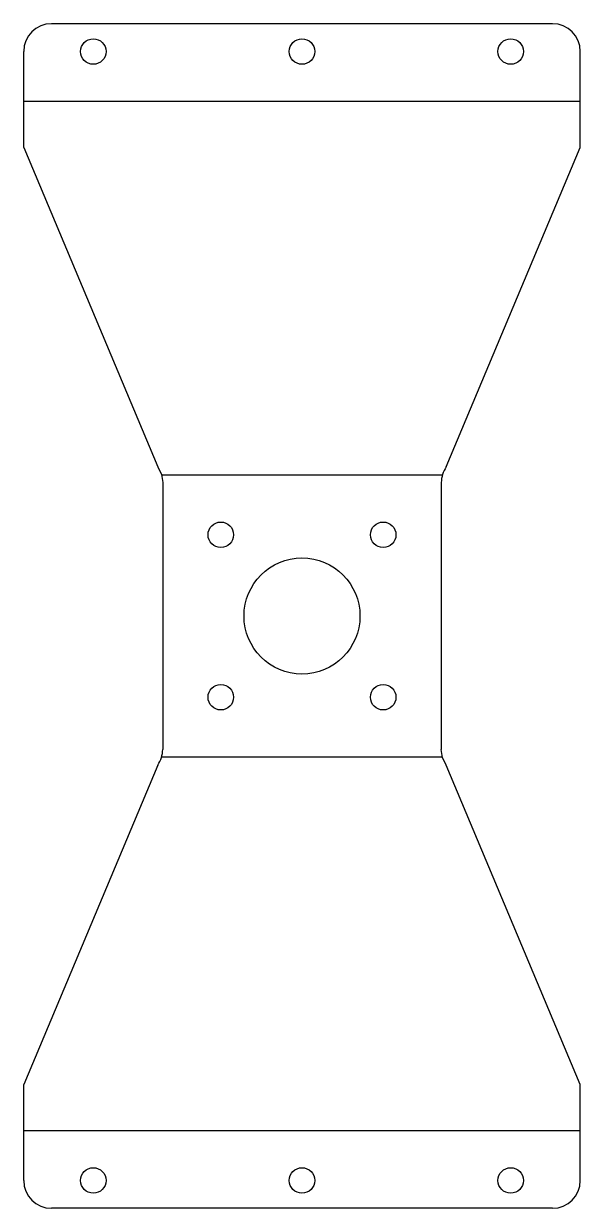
# Model space of a CAD drawing. Header units: millimetres. Extents: x -120 to 120, y -255 to 255.
import ezdxf

# ---------------------------------------------------------------- set-up
doc = ezdxf.new("R2010")
doc.units = ezdxf.units.MM

msp = doc.modelspace()

# ---------------------------------------------------------------- linework, layer by layer
for p, q in [((108.000005, 255.289141), (-107.999995, 255.289141)), ((-119.999995, 201.882892), (-119.999995, 243.289141)), ((120.000005, 201.882892), (120.000005, 243.289141)), ((-119.999995, 201.882892), (-62.117668, 64.224151)), ((62.117678, 64.224151), (120.000005, 201.882892)), ((-59.999995, 57.48182), (-59.999995, -57.48182)), ((60.000005, 57.48182), (60.000005, -57.48182)), ((-62.117668, -64.224151), (-119.999995, -201.882892)), ((120.000005, -201.882892), (62.117678, -64.224151)), ((-119.999995, -243.289141), (-119.999995, -201.882892)), ((120.000005, -243.289141), (120.000005, -201.882892)), ((108.000005, -255.289141), (-107.999995, -255.289141))]:
    msp.add_line(p, q)
at = {"color": 1}
for p, q in [((-119.999995, 221.954335), (120.000005, 221.954335)), ((-60.573519, 60.852986), (60.573518, 60.852986)), ((60.57353, -60.852986), (-60.573507, -60.852986)), ((120.000005, -221.954335), (-119.999995, -221.954335))]:
    msp.add_line(p, q, dxfattribs=at)
at = {"flags": 128}
for points in [[(-62.117668, 64.224151), (-60.618082, 60.985282), (-59.999995, 57.48182)], [(62.117678, -64.224151), (60.618093, -60.985282), (60.000005, -57.48182)]]:
    msp.add_lwpolyline(points, dxfattribs=at)
for centre, radius in [((-89.999995, 243.289141), 5.5), ((0.000005, 243.289141), 5.5), ((90.000005, 243.289141), 5.5), ((-34.999995, 35), 5.5), ((35.000005, 35), 5.5), ((0.000005, 0), 25), ((-34.999995, -35), 5.5), ((35.000005, -35), 5.5), ((-89.999995, -243.289141), 5.5), ((0.000005, -243.289141), 5.5), ((90.000005, -243.289141), 5.5)]:
    msp.add_circle(centre, radius)
for centre, radius, start, end in [((-107.999995, 243.289141), 12, 90, 180), ((108.000005, 243.289141), 12, 0, 90), ((74.561472, 56.611996), 14.587423, 148.544915, 176.581518), ((-74.553837, -56.614391), 14.579669, 328.537307, 356.589125), ((-107.999995, -243.289141), 12, 180, 270), ((108.000005, -243.289141), 12, 270, 0)]:
    msp.add_arc(centre, radius, start, end)

doc.saveas('drawing.dxf')
